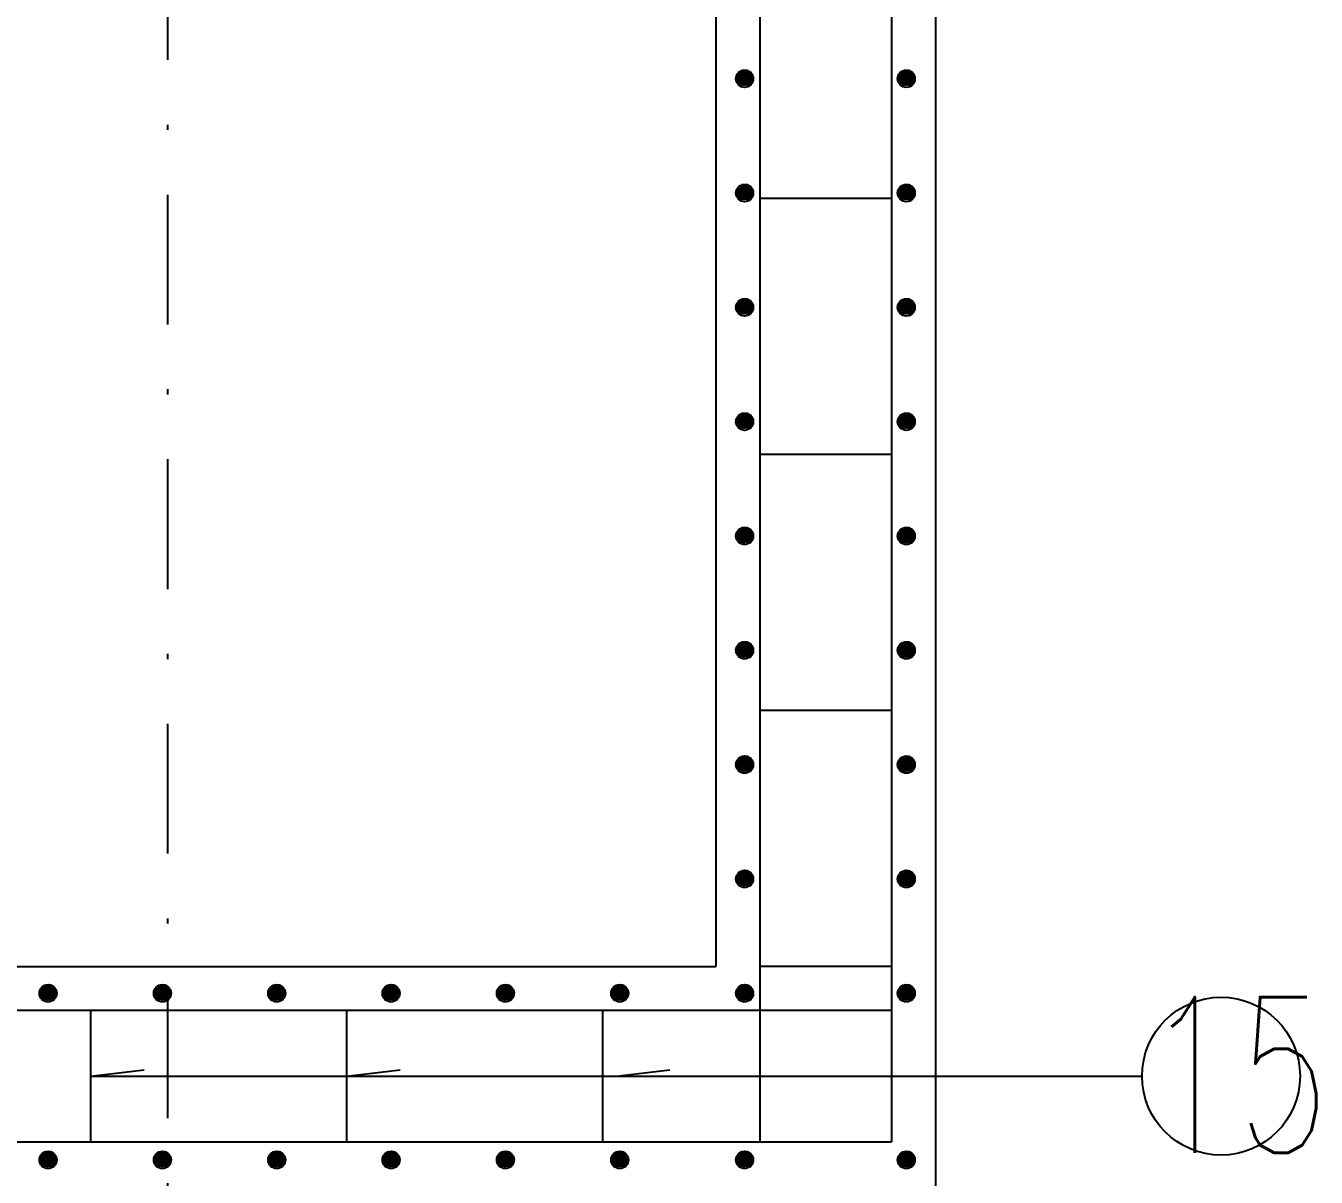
# Model space of a CAD drawing. Extents: x 5781 to 12795, y 1434 to 2653.
# Drawn here: x 8707.39 to 8732.26, y 1995.6 to 2017.79 of the extents above; entities that cross this region are included whole.
import ezdxf

# ---------------------------------------------------------------- set-up
doc = ezdxf.new("R2010")
doc.units = 0
doc.header["$LTSCALE"] = 5
doc.linetypes.add('DASHDOT', pattern=[1, 0.5, -0.25, 0, -0.25])
doc.layers.get('0').update_dxf_attribs({"linetype": 'CONTINUOUS'})
for name, color, linetype in [('中心线', 2, 'DASHDOT'), ('尺寸标注', 4, 'CONTINUOUS'), ('文字字符', 7, 'CONTINUOUS'), ('补充', 1, 'CONTINUOUS')]:
    doc.layers.add(name, color=color, linetype=linetype)
doc.styles.get("Standard").update_dxf_attribs({"font": 'simplex1.shx', "width": 0.7, "bigfont": 'hztxt.shx'})

msp = doc.modelspace()

# ---------------------------------------------------------------- hatches: boundary and pattern name
h = msp.add_hatch()
h.set_pattern_fill('EARTH', color=3, scale=0.112752, style=0)
h.set_pattern_definition([(180, (10228.704908, 2357.2073), (-0.02818791946, -0.02818791946), [0.0281879195, -0.0281879195]), (180, (10228.704908, 2357.19673), (-0.02818791946, -0.02818791946), [0.0281879195, -0.0281879195]), (180, (10228.704908, 2357.18616), (-0.02818791946, -0.02818791946), [0.0281879195, -0.0281879195]), (270, (10228.701384, 2357.182636), (0.02818791946, -0.02818791946), [0.0281879195, -0.0281879195]), (270, (10228.690814, 2357.182636), (0.02818791946, -0.02818791946), [0.0281879195, -0.0281879195]), (270, (10228.680243, 2357.182636), (0.02818791946, -0.02818791946), [0.0281879195, -0.0281879195])])
h.paths.add_polyline_path([(8721.1353, 2016.6431), (8721.2589, 2016.6431), (8721.2589, 2016.9386, 0.4474167), (8721.0734, 2016.7728, 0.2262272)])
h.paths.add_polyline_path([(8721.2589, 2016.6431), (8721.3453, 2016.6431, 0.2262272), (8721.4072, 2016.7728, 0.3817721), (8721.2589, 2016.9386)])
h = msp.add_hatch()
h.set_pattern_fill('BRICK', color=3, scale=0.451007, style=0)
h.set_pattern_definition([(180, (14732.97935, 3378.86266), (0, -0.1127516779), []), (270, (14732.97935, 3378.86266), (0.225503356, -1e-17), [0.112751678, -0.112751678]), (270, (14732.8666, 3378.86266), (0.225503356, -1e-17), [-0.112751678, 0.112751678])])
h.paths.add_polyline_path([(8721.4072, 2016.7728, 1.0000006), (8721.0734, 2016.7728, 1.0000006)])
h = msp.add_hatch()
h.set_pattern_fill('EARTH', color=3, scale=0.112752, style=0)
h.set_pattern_definition([(180, (10231.82168, 2357.2073), (-0.02818791946, -0.02818791946), [0.0281879195, -0.0281879195]), (180, (10231.82168, 2357.19673), (-0.02818791946, -0.02818791946), [0.0281879195, -0.0281879195]), (180, (10231.82168, 2357.18616), (-0.02818791946, -0.02818791946), [0.0281879195, -0.0281879195]), (270, (10231.818157, 2357.182636), (0.02818791946, -0.02818791946), [0.0281879195, -0.0281879195]), (270, (10231.807587, 2357.182636), (0.02818791946, -0.02818791946), [0.0281879195, -0.0281879195]), (270, (10231.797016, 2357.182636), (0.02818791946, -0.02818791946), [0.0281879195, -0.0281879195])])
h.paths.add_polyline_path([(8724.252, 2016.6431), (8724.3757, 2016.6431), (8724.3757, 2016.9386, 0.4474167), (8724.1902, 2016.7728, 0.2262272)])
h.paths.add_polyline_path([(8724.3757, 2016.6431), (8724.4621, 2016.6431, 0.2262272), (8724.5239, 2016.7728, 0.3817721), (8724.3757, 2016.9386)])
h = msp.add_hatch()
h.set_pattern_fill('BRICK', color=3, scale=0.451007, style=0)
h.set_pattern_definition([(180, (14736.09613, 3378.86266), (0, -0.1127516779), []), (270, (14736.09613, 3378.86266), (0.225503356, -1e-17), [0.112751678, -0.112751678]), (270, (14735.98338, 3378.86266), (0.225503356, -1e-17), [-0.112751678, 0.112751678])])
h.paths.add_polyline_path([(8724.5239, 2016.7728, 1.0000006), (8724.1902, 2016.7728, 1.0000006)])
h = msp.add_hatch()
h.set_pattern_fill('EARTH', color=3, scale=0.112752, style=0)
h.set_pattern_definition([(180, (10228.704908, 2355.00371), (-0.02818791946, -0.02818791946), [0.0281879195, -0.0281879195]), (180, (10228.704908, 2354.99314), (-0.02818791946, -0.02818791946), [0.0281879195, -0.0281879195]), (180, (10228.704908, 2354.98257), (-0.02818791946, -0.02818791946), [0.0281879195, -0.0281879195]), (270, (10228.701384, 2354.979045), (0.02818791946, -0.02818791946), [0.0281879195, -0.0281879195]), (270, (10228.690814, 2354.979045), (0.02818791946, -0.02818791946), [0.0281879195, -0.0281879195]), (270, (10228.680243, 2354.979045), (0.02818791946, -0.02818791946), [0.0281879195, -0.0281879195])])
h.paths.add_polyline_path([(8721.1353, 2014.4395), (8721.2589, 2014.4395), (8721.2589, 2014.735, 0.4474167), (8721.0734, 2014.5692, 0.2262272)])
h.paths.add_polyline_path([(8721.2589, 2014.4395), (8721.3453, 2014.4395, 0.2262272), (8721.4072, 2014.5692, 0.3817721), (8721.2589, 2014.735)])
h = msp.add_hatch()
h.set_pattern_fill('BRICK', color=3, scale=0.451007, style=0)
h.set_pattern_definition([(180, (14732.97935, 3376.65907), (0, -0.1127516779), []), (270, (14732.97935, 3376.65907), (0.225503356, -1e-17), [0.112751678, -0.112751678]), (270, (14732.8666, 3376.65907), (0.225503356, -1e-17), [-0.112751678, 0.112751678])])
h.paths.add_polyline_path([(8721.4072, 2014.5692, 1.0000006), (8721.0734, 2014.5692, 1.0000006)])
h = msp.add_hatch()
h.set_pattern_fill('EARTH', color=3, scale=0.112752, style=0)
h.set_pattern_definition([(180, (10231.82168, 2355.00371), (-0.02818791946, -0.02818791946), [0.0281879195, -0.0281879195]), (180, (10231.82168, 2354.99314), (-0.02818791946, -0.02818791946), [0.0281879195, -0.0281879195]), (180, (10231.82168, 2354.98257), (-0.02818791946, -0.02818791946), [0.0281879195, -0.0281879195]), (270, (10231.818157, 2354.979045), (0.02818791946, -0.02818791946), [0.0281879195, -0.0281879195]), (270, (10231.807587, 2354.979045), (0.02818791946, -0.02818791946), [0.0281879195, -0.0281879195]), (270, (10231.797016, 2354.979045), (0.02818791946, -0.02818791946), [0.0281879195, -0.0281879195])])
h.paths.add_polyline_path([(8724.252, 2014.4395), (8724.3757, 2014.4395), (8724.3757, 2014.735, 0.4474167), (8724.1902, 2014.5692, 0.2262272)])
h.paths.add_polyline_path([(8724.3757, 2014.4395), (8724.4621, 2014.4395, 0.2262272), (8724.5239, 2014.5692, 0.3817721), (8724.3757, 2014.735)])
h = msp.add_hatch()
h.set_pattern_fill('BRICK', color=3, scale=0.451007, style=0)
h.set_pattern_definition([(180, (14736.09613, 3376.65907), (0, -0.1127516779), []), (270, (14736.09613, 3376.65907), (0.225503356, -1e-17), [0.112751678, -0.112751678]), (270, (14735.98338, 3376.65907), (0.225503356, -1e-17), [-0.112751678, 0.112751678])])
h.paths.add_polyline_path([(8724.5239, 2014.5692, 1.0000006), (8724.1902, 2014.5692, 1.0000006)])
h = msp.add_hatch()
h.set_pattern_fill('EARTH', color=3, scale=0.112752, style=0)
h.set_pattern_definition([(180, (10228.704908, 2352.80012), (-0.02818791946, -0.02818791946), [0.0281879195, -0.0281879195]), (180, (10228.704908, 2352.789549), (-0.02818791946, -0.02818791946), [0.0281879195, -0.0281879195]), (180, (10228.704908, 2352.778978), (-0.02818791946, -0.02818791946), [0.0281879195, -0.0281879195]), (270, (10228.701384, 2352.775455), (0.02818791946, -0.02818791946), [0.0281879195, -0.0281879195]), (270, (10228.690814, 2352.775455), (0.02818791946, -0.02818791946), [0.0281879195, -0.0281879195]), (270, (10228.680243, 2352.775455), (0.02818791946, -0.02818791946), [0.0281879195, -0.0281879195])])
h.paths.add_polyline_path([(8721.1353, 2012.2359), (8721.2589, 2012.2359), (8721.2589, 2012.5314, 0.4474167), (8721.0734, 2012.3656, 0.2262272)])
h.paths.add_polyline_path([(8721.2589, 2012.2359), (8721.3453, 2012.2359, 0.2262272), (8721.4072, 2012.3656, 0.3817721), (8721.2589, 2012.5314)])
h = msp.add_hatch()
h.set_pattern_fill('BRICK', color=3, scale=0.451007, style=0)
h.set_pattern_definition([(180, (14732.97935, 3374.45547), (0, -0.1127516779), []), (270, (14732.97935, 3374.45547), (0.225503356, -1e-17), [0.112751678, -0.112751678]), (270, (14732.8666, 3374.45547), (0.225503356, -1e-17), [-0.112751678, 0.112751678])])
h.paths.add_polyline_path([(8721.4072, 2012.3656, 1.0000006), (8721.0734, 2012.3656, 1.0000006)])
h = msp.add_hatch()
h.set_pattern_fill('EARTH', color=3, scale=0.112752, style=0)
h.set_pattern_definition([(180, (10231.82168, 2352.80012), (-0.02818791946, -0.02818791946), [0.0281879195, -0.0281879195]), (180, (10231.82168, 2352.789549), (-0.02818791946, -0.02818791946), [0.0281879195, -0.0281879195]), (180, (10231.82168, 2352.778978), (-0.02818791946, -0.02818791946), [0.0281879195, -0.0281879195]), (270, (10231.818157, 2352.775455), (0.02818791946, -0.02818791946), [0.0281879195, -0.0281879195]), (270, (10231.807587, 2352.775455), (0.02818791946, -0.02818791946), [0.0281879195, -0.0281879195]), (270, (10231.797016, 2352.775455), (0.02818791946, -0.02818791946), [0.0281879195, -0.0281879195])])
h.paths.add_polyline_path([(8724.252, 2012.2359), (8724.3757, 2012.2359), (8724.3757, 2012.5314, 0.4474167), (8724.1902, 2012.3656, 0.2262272)])
h.paths.add_polyline_path([(8724.3757, 2012.2359), (8724.4621, 2012.2359, 0.2262272), (8724.5239, 2012.3656, 0.3817721), (8724.3757, 2012.5314)])
h = msp.add_hatch()
h.set_pattern_fill('BRICK', color=3, scale=0.451007, style=0)
h.set_pattern_definition([(180, (14736.09613, 3374.45547), (0, -0.1127516779), []), (270, (14736.09613, 3374.45547), (0.225503356, -1e-17), [0.112751678, -0.112751678]), (270, (14735.98338, 3374.45547), (0.225503356, -1e-17), [-0.112751678, 0.112751678])])
h.paths.add_polyline_path([(8724.5239, 2012.3656, 1.0000006), (8724.1902, 2012.3656, 1.0000006)])
h = msp.add_hatch()
h.set_pattern_fill('EARTH', color=3, scale=0.112752, style=0)
h.set_pattern_definition([(180, (10228.704908, 2350.596528), (-0.02818791946, -0.02818791946), [0.0281879195, -0.0281879195]), (180, (10228.704908, 2350.585958), (-0.02818791946, -0.02818791946), [0.0281879195, -0.0281879195]), (180, (10228.704908, 2350.575387), (-0.02818791946, -0.02818791946), [0.0281879195, -0.0281879195]), (270, (10228.701384, 2350.571864), (0.02818791946, -0.02818791946), [0.0281879195, -0.0281879195]), (270, (10228.690814, 2350.571864), (0.02818791946, -0.02818791946), [0.0281879195, -0.0281879195]), (270, (10228.680243, 2350.571864), (0.02818791946, -0.02818791946), [0.0281879195, -0.0281879195])])
h.paths.add_polyline_path([(8721.1353, 2010.0323), (8721.2589, 2010.0323), (8721.2589, 2010.3278, 0.4474167), (8721.0734, 2010.162, 0.2262272)])
h.paths.add_polyline_path([(8721.2589, 2010.0323), (8721.3453, 2010.0323, 0.2262272), (8721.4072, 2010.162, 0.3817721), (8721.2589, 2010.3278)])
h = msp.add_hatch()
h.set_pattern_fill('BRICK', color=3, scale=0.451007, style=0)
h.set_pattern_definition([(180, (14732.97935, 3372.25188), (0, -0.1127516779), []), (270, (14732.97935, 3372.25188), (0.225503356, -1e-17), [0.112751678, -0.112751678]), (270, (14732.8666, 3372.25188), (0.225503356, -1e-17), [-0.112751678, 0.112751678])])
h.paths.add_polyline_path([(8721.4072, 2010.162, 1.0000006), (8721.0734, 2010.162, 1.0000006)])
h = msp.add_hatch()
h.set_pattern_fill('EARTH', color=3, scale=0.112752, style=0)
h.set_pattern_definition([(180, (10231.82168, 2350.596528), (-0.02818791946, -0.02818791946), [0.0281879195, -0.0281879195]), (180, (10231.82168, 2350.585958), (-0.02818791946, -0.02818791946), [0.0281879195, -0.0281879195]), (180, (10231.82168, 2350.575387), (-0.02818791946, -0.02818791946), [0.0281879195, -0.0281879195]), (270, (10231.818157, 2350.571864), (0.02818791946, -0.02818791946), [0.0281879195, -0.0281879195]), (270, (10231.807587, 2350.571864), (0.02818791946, -0.02818791946), [0.0281879195, -0.0281879195]), (270, (10231.797016, 2350.571864), (0.02818791946, -0.02818791946), [0.0281879195, -0.0281879195])])
h.paths.add_polyline_path([(8724.252, 2010.0323), (8724.3757, 2010.0323), (8724.3757, 2010.3278, 0.4474167), (8724.1902, 2010.162, 0.2262272)])
h.paths.add_polyline_path([(8724.3757, 2010.0323), (8724.4621, 2010.0323, 0.2262272), (8724.5239, 2010.162, 0.3817721), (8724.3757, 2010.3278)])
h = msp.add_hatch()
h.set_pattern_fill('BRICK', color=3, scale=0.451007, style=0)
h.set_pattern_definition([(180, (14736.09613, 3372.25188), (0, -0.1127516779), []), (270, (14736.09613, 3372.25188), (0.225503356, -1e-17), [0.112751678, -0.112751678]), (270, (14735.98338, 3372.25188), (0.225503356, -1e-17), [-0.112751678, 0.112751678])])
h.paths.add_polyline_path([(8724.5239, 2010.162, 1.0000006), (8724.1902, 2010.162, 1.0000006)])
h = msp.add_hatch()
h.set_pattern_fill('EARTH', color=3, scale=0.112752, style=0)
h.set_pattern_definition([(180, (10228.704908, 2348.392938), (-0.02818791946, -0.02818791946), [0.0281879195, -0.0281879195]), (180, (10228.704908, 2348.382367), (-0.02818791946, -0.02818791946), [0.0281879195, -0.0281879195]), (180, (10228.704908, 2348.371797), (-0.02818791946, -0.02818791946), [0.0281879195, -0.0281879195]), (270, (10228.701384, 2348.368273), (0.02818791946, -0.02818791946), [0.0281879195, -0.0281879195]), (270, (10228.690814, 2348.368273), (0.02818791946, -0.02818791946), [0.0281879195, -0.0281879195]), (270, (10228.680243, 2348.368273), (0.02818791946, -0.02818791946), [0.0281879195, -0.0281879195])])
h.paths.add_polyline_path([(8721.1353, 2007.8287), (8721.2589, 2007.8287), (8721.2589, 2008.1242, 0.4474167), (8721.0734, 2007.9584, 0.2262272)])
h.paths.add_polyline_path([(8721.2589, 2007.8287), (8721.3453, 2007.8287, 0.2262272), (8721.4072, 2007.9584, 0.3817721), (8721.2589, 2008.1242)])
h = msp.add_hatch()
h.set_pattern_fill('BRICK', color=3, scale=0.451007, style=0)
h.set_pattern_definition([(180, (14732.97935, 3370.04829), (0, -0.1127516779), []), (270, (14732.97935, 3370.0483), (0.225503356, -1e-17), [0.112751678, -0.112751678]), (270, (14732.8666, 3370.0483), (0.225503356, -1e-17), [-0.112751678, 0.112751678])])
h.paths.add_polyline_path([(8721.4072, 2007.9584, 1.0000006), (8721.0734, 2007.9584, 1.0000006)])
h = msp.add_hatch()
h.set_pattern_fill('EARTH', color=3, scale=0.112752, style=0)
h.set_pattern_definition([(180, (10231.82168, 2348.392938), (-0.02818791946, -0.02818791946), [0.0281879195, -0.0281879195]), (180, (10231.82168, 2348.382367), (-0.02818791946, -0.02818791946), [0.0281879195, -0.0281879195]), (180, (10231.82168, 2348.371797), (-0.02818791946, -0.02818791946), [0.0281879195, -0.0281879195]), (270, (10231.818157, 2348.368273), (0.02818791946, -0.02818791946), [0.0281879195, -0.0281879195]), (270, (10231.807587, 2348.368273), (0.02818791946, -0.02818791946), [0.0281879195, -0.0281879195]), (270, (10231.797016, 2348.368273), (0.02818791946, -0.02818791946), [0.0281879195, -0.0281879195])])
h.paths.add_polyline_path([(8724.252, 2007.8287), (8724.3757, 2007.8287), (8724.3757, 2008.1242, 0.4474167), (8724.1902, 2007.9584, 0.2262272)])
h.paths.add_polyline_path([(8724.3757, 2007.8287), (8724.4621, 2007.8287, 0.2262272), (8724.5239, 2007.9584, 0.3817721), (8724.3757, 2008.1242)])
h = msp.add_hatch()
h.set_pattern_fill('BRICK', color=3, scale=0.451007, style=0)
h.set_pattern_definition([(180, (14736.09613, 3370.04829), (0, -0.1127516779), []), (270, (14736.09613, 3370.0483), (0.225503356, -1e-17), [0.112751678, -0.112751678]), (270, (14735.98338, 3370.0483), (0.225503356, -1e-17), [-0.112751678, 0.112751678])])
h.paths.add_polyline_path([(8724.5239, 2007.9584, 1.0000006), (8724.1902, 2007.9584, 1.0000006)])
h = msp.add_hatch()
h.set_pattern_fill('EARTH', color=3, scale=0.112752, style=0)
h.set_pattern_definition([(180, (10228.704908, 2346.189347), (-0.02818791946, -0.02818791946), [0.0281879195, -0.0281879195]), (180, (10228.704908, 2346.178777), (-0.02818791946, -0.02818791946), [0.0281879195, -0.0281879195]), (180, (10228.704908, 2346.168206), (-0.02818791946, -0.02818791946), [0.0281879195, -0.0281879195]), (270, (10228.701384, 2346.164683), (0.02818791946, -0.02818791946), [0.0281879195, -0.0281879195]), (270, (10228.690814, 2346.164683), (0.02818791946, -0.02818791946), [0.0281879195, -0.0281879195]), (270, (10228.680243, 2346.164683), (0.02818791946, -0.02818791946), [0.0281879195, -0.0281879195])])
h.paths.add_polyline_path([(8721.1353, 2005.6252), (8721.2589, 2005.6252), (8721.2589, 2005.9207, 0.4474167), (8721.0734, 2005.7548, 0.2262272)])
h.paths.add_polyline_path([(8721.2589, 2005.6252), (8721.3453, 2005.6252, 0.2262272), (8721.4072, 2005.7548, 0.3817721), (8721.2589, 2005.9207)])
h = msp.add_hatch()
h.set_pattern_fill('BRICK', color=3, scale=0.451007, style=0)
h.set_pattern_definition([(180, (14732.97935, 3367.8447), (0, -0.1127516779), []), (270, (14732.97935, 3367.8447), (0.225503356, -1e-17), [0.112751678, -0.112751678]), (270, (14732.8666, 3367.8447), (0.225503356, -1e-17), [-0.112751678, 0.112751678])])
h.paths.add_polyline_path([(8721.4072, 2005.7548, 1.0000006), (8721.0734, 2005.7548, 1.0000006)])
h = msp.add_hatch()
h.set_pattern_fill('EARTH', color=3, scale=0.112752, style=0)
h.set_pattern_definition([(180, (10231.82168, 2346.189347), (-0.02818791946, -0.02818791946), [0.0281879195, -0.0281879195]), (180, (10231.82168, 2346.178777), (-0.02818791946, -0.02818791946), [0.0281879195, -0.0281879195]), (180, (10231.82168, 2346.168206), (-0.02818791946, -0.02818791946), [0.0281879195, -0.0281879195]), (270, (10231.818157, 2346.164683), (0.02818791946, -0.02818791946), [0.0281879195, -0.0281879195]), (270, (10231.807587, 2346.164683), (0.02818791946, -0.02818791946), [0.0281879195, -0.0281879195]), (270, (10231.797016, 2346.164683), (0.02818791946, -0.02818791946), [0.0281879195, -0.0281879195])])
h.paths.add_polyline_path([(8724.252, 2005.6252), (8724.3757, 2005.6252), (8724.3757, 2005.9207, 0.4474167), (8724.1902, 2005.7548, 0.2262272)])
h.paths.add_polyline_path([(8724.3757, 2005.6252), (8724.4621, 2005.6252, 0.2262272), (8724.5239, 2005.7548, 0.3817721), (8724.3757, 2005.9207)])
h = msp.add_hatch()
h.set_pattern_fill('BRICK', color=3, scale=0.451007, style=0)
h.set_pattern_definition([(180, (14736.09613, 3367.8447), (0, -0.1127516779), []), (270, (14736.09613, 3367.8447), (0.225503356, -1e-17), [0.112751678, -0.112751678]), (270, (14735.98338, 3367.8447), (0.225503356, -1e-17), [-0.112751678, 0.112751678])])
h.paths.add_polyline_path([(8724.5239, 2005.7548, 1.0000006), (8724.1902, 2005.7548, 1.0000006)])
h = msp.add_hatch()
h.set_pattern_fill('EARTH', color=3, scale=0.112752, style=0)
h.set_pattern_definition([(180, (10228.704908, 2343.985757), (-0.02818791946, -0.02818791946), [0.0281879195, -0.0281879195]), (180, (10228.704908, 2343.975186), (-0.02818791946, -0.02818791946), [0.0281879195, -0.0281879195]), (180, (10228.704908, 2343.964616), (-0.02818791946, -0.02818791946), [0.0281879195, -0.0281879195]), (270, (10228.701384, 2343.961092), (0.02818791946, -0.02818791946), [0.0281879195, -0.0281879195]), (270, (10228.690814, 2343.961092), (0.02818791946, -0.02818791946), [0.0281879195, -0.0281879195]), (270, (10228.680243, 2343.961092), (0.02818791946, -0.02818791946), [0.0281879195, -0.0281879195])])
h.paths.add_polyline_path([(8721.1353, 2003.4216), (8721.2589, 2003.4216), (8721.2589, 2003.7171, 0.4474167), (8721.0734, 2003.5512, 0.2262272)])
h.paths.add_polyline_path([(8721.2589, 2003.4216), (8721.3453, 2003.4216, 0.2262272), (8721.4072, 2003.5512, 0.3817721), (8721.2589, 2003.7171)])
h = msp.add_hatch()
h.set_pattern_fill('BRICK', color=3, scale=0.451007, style=0)
h.set_pattern_definition([(180, (14732.97935, 3365.64111), (0, -0.1127516779), []), (270, (14732.97935, 3365.64111), (0.225503356, -1e-17), [0.112751678, -0.112751678]), (270, (14732.8666, 3365.64111), (0.225503356, -1e-17), [-0.112751678, 0.112751678])])
h.paths.add_polyline_path([(8721.4072, 2003.5512, 1.0000006), (8721.0734, 2003.5512, 1.0000006)])
h = msp.add_hatch()
h.set_pattern_fill('EARTH', color=3, scale=0.112752, style=0)
h.set_pattern_definition([(180, (10231.82168, 2343.985757), (-0.02818791946, -0.02818791946), [0.0281879195, -0.0281879195]), (180, (10231.82168, 2343.975186), (-0.02818791946, -0.02818791946), [0.0281879195, -0.0281879195]), (180, (10231.82168, 2343.964616), (-0.02818791946, -0.02818791946), [0.0281879195, -0.0281879195]), (270, (10231.818157, 2343.961092), (0.02818791946, -0.02818791946), [0.0281879195, -0.0281879195]), (270, (10231.807587, 2343.961092), (0.02818791946, -0.02818791946), [0.0281879195, -0.0281879195]), (270, (10231.797016, 2343.961092), (0.02818791946, -0.02818791946), [0.0281879195, -0.0281879195])])
h.paths.add_polyline_path([(8724.252, 2003.4216), (8724.3757, 2003.4216), (8724.3757, 2003.7171, 0.4474167), (8724.1902, 2003.5512, 0.2262272)])
h.paths.add_polyline_path([(8724.3757, 2003.4216), (8724.4621, 2003.4216, 0.2262272), (8724.5239, 2003.5512, 0.3817721), (8724.3757, 2003.7171)])
h = msp.add_hatch()
h.set_pattern_fill('BRICK', color=3, scale=0.451007, style=0)
h.set_pattern_definition([(180, (14736.09613, 3365.64111), (0, -0.1127516779), []), (270, (14736.09613, 3365.64111), (0.225503356, -1e-17), [0.112751678, -0.112751678]), (270, (14735.98338, 3365.64111), (0.225503356, -1e-17), [-0.112751678, 0.112751678])])
h.paths.add_polyline_path([(8724.5239, 2003.5512, 1.0000006), (8724.1902, 2003.5512, 1.0000006)])
h = msp.add_hatch()
h.set_pattern_fill('EARTH', color=3, scale=0.112752, style=0)
h.set_pattern_definition([(180, (10228.704908, 2341.782166), (-0.02818791946, -0.02818791946), [0.0281879195, -0.0281879195]), (180, (10228.704908, 2341.771595), (-0.02818791946, -0.02818791946), [0.0281879195, -0.0281879195]), (180, (10228.704908, 2341.761025), (-0.02818791946, -0.02818791946), [0.0281879195, -0.0281879195]), (270, (10228.701384, 2341.757502), (0.02818791946, -0.02818791946), [0.0281879195, -0.0281879195]), (270, (10228.690814, 2341.757502), (0.02818791946, -0.02818791946), [0.0281879195, -0.0281879195]), (270, (10228.680243, 2341.757502), (0.02818791946, -0.02818791946), [0.0281879195, -0.0281879195])])
h.paths.add_polyline_path([(8721.1353, 2001.218), (8721.2589, 2001.218), (8721.2589, 2001.5135, 0.4474167), (8721.0734, 2001.3476, 0.2262272)])
h.paths.add_polyline_path([(8721.2589, 2001.218), (8721.3453, 2001.218, 0.2262272), (8721.4072, 2001.3476, 0.3817721), (8721.2589, 2001.5135)])
h = msp.add_hatch()
h.set_pattern_fill('BRICK', color=3, scale=0.451007, style=0)
h.set_pattern_definition([(180, (14732.97935, 3363.43752), (0, -0.1127516779), []), (270, (14732.97935, 3363.43752), (0.225503356, -1e-17), [0.112751678, -0.112751678]), (270, (14732.8666, 3363.43752), (0.225503356, -1e-17), [-0.112751678, 0.112751678])])
h.paths.add_polyline_path([(8721.4072, 2001.3476, 1.0000006), (8721.0734, 2001.3476, 1.0000006)])
h = msp.add_hatch()
h.set_pattern_fill('EARTH', color=3, scale=0.112752, style=0)
h.set_pattern_definition([(180, (10231.82168, 2341.782166), (-0.02818791946, -0.02818791946), [0.0281879195, -0.0281879195]), (180, (10231.82168, 2341.771595), (-0.02818791946, -0.02818791946), [0.0281879195, -0.0281879195]), (180, (10231.82168, 2341.761025), (-0.02818791946, -0.02818791946), [0.0281879195, -0.0281879195]), (270, (10231.818157, 2341.757502), (0.02818791946, -0.02818791946), [0.0281879195, -0.0281879195]), (270, (10231.807587, 2341.757502), (0.02818791946, -0.02818791946), [0.0281879195, -0.0281879195]), (270, (10231.797016, 2341.757502), (0.02818791946, -0.02818791946), [0.0281879195, -0.0281879195])])
h.paths.add_polyline_path([(8724.252, 2001.218), (8724.3757, 2001.218), (8724.3757, 2001.5135, 0.4474167), (8724.1902, 2001.3476, 0.2262272)])
h.paths.add_polyline_path([(8724.3757, 2001.218), (8724.4621, 2001.218, 0.2262272), (8724.5239, 2001.3476, 0.3817721), (8724.3757, 2001.5135)])
h = msp.add_hatch()
h.set_pattern_fill('BRICK', color=3, scale=0.451007, style=0)
h.set_pattern_definition([(180, (14736.09613, 3363.43752), (0, -0.1127516779), []), (270, (14736.09613, 3363.43752), (0.225503356, -1e-17), [0.112751678, -0.112751678]), (270, (14735.98338, 3363.43752), (0.225503356, -1e-17), [-0.112751678, 0.112751678])])
h.paths.add_polyline_path([(8724.5239, 2001.3476, 1.0000006), (8724.1902, 2001.3476, 1.0000006)])
h = msp.add_hatch()
h.set_pattern_fill('EARTH', color=3, scale=0.112752, style=0)
h.set_pattern_definition([(180, (10215.28089, 2339.578575), (-0.02818791946, -0.02818791946), [0.0281879195, -0.0281879195]), (180, (10215.28089, 2339.568005), (-0.02818791946, -0.02818791946), [0.0281879195, -0.0281879195]), (180, (10215.28089, 2339.557434), (-0.02818791946, -0.02818791946), [0.0281879195, -0.0281879195]), (270, (10215.277367, 2339.55391), (0.02818791946, -0.02818791946), [0.0281879195, -0.0281879195]), (270, (10215.266796, 2339.55391), (0.02818791946, -0.02818791946), [0.0281879195, -0.0281879195]), (270, (10215.256226, 2339.55391), (0.02818791946, -0.02818791946), [0.0281879195, -0.0281879195])])
h.paths.add_polyline_path([(8707.7112, 1999.0144), (8707.8349, 1999.0144), (8707.8349, 1999.3099, 0.4474167), (8707.6494, 1999.1441, 0.2262272)])
h.paths.add_polyline_path([(8707.8349, 1999.0144), (8707.9213, 1999.0144, 0.2262272), (8707.9831, 1999.1441, 0.3817721), (8707.8349, 1999.3099)])
h = msp.add_hatch()
h.set_pattern_fill('BRICK', color=3, scale=0.451007, style=0)
h.set_pattern_definition([(180, (14719.55534, 3361.23393), (0, -0.1127516779), []), (270, (14719.55534, 3361.23393), (0.225503356, -1e-17), [0.112751678, -0.112751678]), (270, (14719.44259, 3361.23393), (0.225503356, -1e-17), [-0.112751678, 0.112751678])])
h.paths.add_polyline_path([(8707.9831, 1999.1441, 1.0000006), (8707.6494, 1999.1441, 1.0000006)])
h = msp.add_hatch()
h.set_pattern_fill('EARTH', color=3, scale=0.112752, style=0)
h.set_pattern_definition([(180, (10217.48448, 2339.578575), (-0.02818791946, -0.02818791946), [0.0281879195, -0.0281879195]), (180, (10217.48448, 2339.568005), (-0.02818791946, -0.02818791946), [0.0281879195, -0.0281879195]), (180, (10217.48448, 2339.557434), (-0.02818791946, -0.02818791946), [0.0281879195, -0.0281879195]), (270, (10217.480957, 2339.55391), (0.02818791946, -0.02818791946), [0.0281879195, -0.0281879195]), (270, (10217.470387, 2339.55391), (0.02818791946, -0.02818791946), [0.0281879195, -0.0281879195]), (270, (10217.459816, 2339.55391), (0.02818791946, -0.02818791946), [0.0281879195, -0.0281879195])])
h.paths.add_polyline_path([(8709.9148, 1999.0144), (8710.0385, 1999.0144), (8710.0385, 1999.3099, 0.4474167), (8709.853, 1999.1441, 0.2262272)])
h.paths.add_polyline_path([(8710.0385, 1999.0144), (8710.1249, 1999.0144, 0.2262272), (8710.1867, 1999.1441, 0.3817721), (8710.0385, 1999.3099)])
h = msp.add_hatch()
h.set_pattern_fill('BRICK', color=3, scale=0.451007, style=0)
h.set_pattern_definition([(180, (14721.75893, 3361.23393), (0, -0.1127516779), []), (270, (14721.75893, 3361.23393), (0.225503356, -1e-17), [0.112751678, -0.112751678]), (270, (14721.64618, 3361.23393), (0.225503356, -1e-17), [-0.112751678, 0.112751678])])
h.paths.add_polyline_path([(8710.1867, 1999.1441, 1.0000006), (8709.853, 1999.1441, 1.0000006)])
h = msp.add_hatch()
h.set_pattern_fill('EARTH', color=3, scale=0.112752, style=0)
h.set_pattern_definition([(180, (10219.68807, 2339.578575), (-0.02818791946, -0.02818791946), [0.0281879195, -0.0281879195]), (180, (10219.68807, 2339.568005), (-0.02818791946, -0.02818791946), [0.0281879195, -0.0281879195]), (180, (10219.68807, 2339.557434), (-0.02818791946, -0.02818791946), [0.0281879195, -0.0281879195]), (270, (10219.684548, 2339.55391), (0.02818791946, -0.02818791946), [0.0281879195, -0.0281879195]), (270, (10219.673977, 2339.55391), (0.02818791946, -0.02818791946), [0.0281879195, -0.0281879195]), (270, (10219.663407, 2339.55391), (0.02818791946, -0.02818791946), [0.0281879195, -0.0281879195])])
h.paths.add_polyline_path([(8712.1184, 1999.0144), (8712.2421, 1999.0144), (8712.2421, 1999.3099, 0.4474167), (8712.0566, 1999.1441, 0.2262272)])
h.paths.add_polyline_path([(8712.2421, 1999.0144), (8712.3285, 1999.0144, 0.2262272), (8712.3903, 1999.1441, 0.3817721), (8712.2421, 1999.3099)])
h = msp.add_hatch()
h.set_pattern_fill('BRICK', color=3, scale=0.451007, style=0)
h.set_pattern_definition([(180, (14723.96252, 3361.23393), (0, -0.1127516779), []), (270, (14723.96252, 3361.23393), (0.225503356, -1e-17), [0.112751678, -0.112751678]), (270, (14723.84977, 3361.23393), (0.225503356, -1e-17), [-0.112751678, 0.112751678])])
h.paths.add_polyline_path([(8712.3903, 1999.1441, 1.0000006), (8712.0566, 1999.1441, 1.0000006)])
h = msp.add_hatch()
h.set_pattern_fill('EARTH', color=3, scale=0.112752, style=0)
h.set_pattern_definition([(180, (10221.891662, 2339.578575), (-0.02818791946, -0.02818791946), [0.0281879195, -0.0281879195]), (180, (10221.891662, 2339.568005), (-0.02818791946, -0.02818791946), [0.0281879195, -0.0281879195]), (180, (10221.891662, 2339.557434), (-0.02818791946, -0.02818791946), [0.0281879195, -0.0281879195]), (270, (10221.888138, 2339.55391), (0.02818791946, -0.02818791946), [0.0281879195, -0.0281879195]), (270, (10221.877568, 2339.55391), (0.02818791946, -0.02818791946), [0.0281879195, -0.0281879195]), (270, (10221.866997, 2339.55391), (0.02818791946, -0.02818791946), [0.0281879195, -0.0281879195])])
h.paths.add_polyline_path([(8714.322, 1999.0144), (8714.4457, 1999.0144), (8714.4457, 1999.3099, 0.4474167), (8714.2602, 1999.1441, 0.2262272)])
h.paths.add_polyline_path([(8714.4457, 1999.0144), (8714.5321, 1999.0144, 0.2262272), (8714.5939, 1999.1441, 0.3817721), (8714.4457, 1999.3099)])
h = msp.add_hatch()
h.set_pattern_fill('BRICK', color=3, scale=0.451007, style=0)
h.set_pattern_definition([(180, (14726.16611, 3361.23393), (0, -0.1127516779), []), (270, (14726.1661, 3361.23393), (0.225503356, -1e-17), [0.112751678, -0.112751678]), (270, (14726.05336, 3361.23393), (0.225503356, -1e-17), [-0.112751678, 0.112751678])])
h.paths.add_polyline_path([(8714.5939, 1999.1441, 1.0000006), (8714.2602, 1999.1441, 1.0000006)])
h = msp.add_hatch()
h.set_pattern_fill('EARTH', color=3, scale=0.112752, style=0)
h.set_pattern_definition([(180, (10224.095253, 2339.578575), (-0.02818791946, -0.02818791946), [0.0281879195, -0.0281879195]), (180, (10224.095253, 2339.568005), (-0.02818791946, -0.02818791946), [0.0281879195, -0.0281879195]), (180, (10224.095253, 2339.557434), (-0.02818791946, -0.02818791946), [0.0281879195, -0.0281879195]), (270, (10224.09173, 2339.55391), (0.02818791946, -0.02818791946), [0.0281879195, -0.0281879195]), (270, (10224.081159, 2339.55391), (0.02818791946, -0.02818791946), [0.0281879195, -0.0281879195]), (270, (10224.070588, 2339.55391), (0.02818791946, -0.02818791946), [0.0281879195, -0.0281879195])])
h.paths.add_polyline_path([(8716.5256, 1999.0144), (8716.6493, 1999.0144), (8716.6493, 1999.3099, 0.4474167), (8716.4638, 1999.1441, 0.2262272)])
h.paths.add_polyline_path([(8716.6493, 1999.0144), (8716.7357, 1999.0144, 0.2262272), (8716.7975, 1999.1441, 0.3817721), (8716.6493, 1999.3099)])
h = msp.add_hatch()
h.set_pattern_fill('BRICK', color=3, scale=0.451007, style=0)
h.set_pattern_definition([(180, (14728.3697, 3361.23393), (0, -0.1127516779), []), (270, (14728.3697, 3361.23393), (0.225503356, -1e-17), [0.112751678, -0.112751678]), (270, (14728.25695, 3361.23393), (0.225503356, -1e-17), [-0.112751678, 0.112751678])])
h.paths.add_polyline_path([(8716.7975, 1999.1441, 1.0000006), (8716.4638, 1999.1441, 1.0000006)])
h = msp.add_hatch()
h.set_pattern_fill('EARTH', color=3, scale=0.112752, style=0)
h.set_pattern_definition([(180, (10226.298843, 2339.578575), (-0.02818791946, -0.02818791946), [0.0281879195, -0.0281879195]), (180, (10226.298843, 2339.568005), (-0.02818791946, -0.02818791946), [0.0281879195, -0.0281879195]), (180, (10226.298843, 2339.557434), (-0.02818791946, -0.02818791946), [0.0281879195, -0.0281879195]), (270, (10226.29532, 2339.55391), (0.02818791946, -0.02818791946), [0.0281879195, -0.0281879195]), (270, (10226.28475, 2339.55391), (0.02818791946, -0.02818791946), [0.0281879195, -0.0281879195]), (270, (10226.27418, 2339.55391), (0.02818791946, -0.02818791946), [0.0281879195, -0.0281879195])])
h.paths.add_polyline_path([(8718.7292, 1999.0144), (8718.8529, 1999.0144), (8718.8529, 1999.3099, 0.4474167), (8718.6674, 1999.1441, 0.2262272)])
h.paths.add_polyline_path([(8718.8529, 1999.0144), (8718.9393, 1999.0144, 0.2262272), (8719.0011, 1999.1441, 0.3817721), (8718.8529, 1999.3099)])
h = msp.add_hatch()
h.set_pattern_fill('BRICK', color=3, scale=0.451007, style=0)
h.set_pattern_definition([(180, (14730.57329, 3361.23393), (0, -0.1127516779), []), (270, (14730.5733, 3361.23393), (0.225503356, -1e-17), [0.112751678, -0.112751678]), (270, (14730.46054, 3361.23393), (0.225503356, -1e-17), [-0.112751678, 0.112751678])])
h.paths.add_polyline_path([(8719.0011, 1999.1441, 1.0000006), (8718.6674, 1999.1441, 1.0000006)])
h = msp.add_hatch()
h.set_pattern_fill('EARTH', color=3, scale=0.112752, style=0)
h.set_pattern_definition([(180, (10228.704908, 2339.578575), (-0.02818791946, -0.02818791946), [0.0281879195, -0.0281879195]), (180, (10228.704908, 2339.568005), (-0.02818791946, -0.02818791946), [0.0281879195, -0.0281879195]), (180, (10228.704908, 2339.557434), (-0.02818791946, -0.02818791946), [0.0281879195, -0.0281879195]), (270, (10228.701384, 2339.55391), (0.02818791946, -0.02818791946), [0.0281879195, -0.0281879195]), (270, (10228.690814, 2339.55391), (0.02818791946, -0.02818791946), [0.0281879195, -0.0281879195]), (270, (10228.680243, 2339.55391), (0.02818791946, -0.02818791946), [0.0281879195, -0.0281879195])])
h.paths.add_polyline_path([(8721.1353, 1999.0144), (8721.2589, 1999.0144), (8721.2589, 1999.3099, 0.4474167), (8721.0734, 1999.1441, 0.2262272)])
h.paths.add_polyline_path([(8721.2589, 1999.0144), (8721.3453, 1999.0144, 0.2262272), (8721.4072, 1999.1441, 0.3817721), (8721.2589, 1999.3099)])
h = msp.add_hatch()
h.set_pattern_fill('BRICK', color=3, scale=0.451007, style=0)
h.set_pattern_definition([(180, (14732.97935, 3361.23393), (0, -0.1127516779), []), (270, (14732.97935, 3361.23393), (0.225503356, -1e-17), [0.112751678, -0.112751678]), (270, (14732.8666, 3361.23393), (0.225503356, -1e-17), [-0.112751678, 0.112751678])])
h.paths.add_polyline_path([(8721.4072, 1999.1441, 1.0000006), (8721.0734, 1999.1441, 1.0000006)])
h = msp.add_hatch()
h.set_pattern_fill('EARTH', color=3, scale=0.112752, style=0)
h.set_pattern_definition([(180, (10231.82168, 2339.578575), (-0.02818791946, -0.02818791946), [0.0281879195, -0.0281879195]), (180, (10231.82168, 2339.568005), (-0.02818791946, -0.02818791946), [0.0281879195, -0.0281879195]), (180, (10231.82168, 2339.557434), (-0.02818791946, -0.02818791946), [0.0281879195, -0.0281879195]), (270, (10231.818157, 2339.55391), (0.02818791946, -0.02818791946), [0.0281879195, -0.0281879195]), (270, (10231.807587, 2339.55391), (0.02818791946, -0.02818791946), [0.0281879195, -0.0281879195]), (270, (10231.797016, 2339.55391), (0.02818791946, -0.02818791946), [0.0281879195, -0.0281879195])])
h.paths.add_polyline_path([(8724.252, 1999.0144), (8724.3757, 1999.0144), (8724.3757, 1999.3099, 0.4474167), (8724.1902, 1999.1441, 0.2262272)])
h.paths.add_polyline_path([(8724.3757, 1999.0144), (8724.4621, 1999.0144, 0.2262272), (8724.5239, 1999.1441, 0.3817721), (8724.3757, 1999.3099)])
h = msp.add_hatch()
h.set_pattern_fill('BRICK', color=3, scale=0.451007, style=0)
h.set_pattern_definition([(180, (14736.09613, 3361.23393), (0, -0.1127516779), []), (270, (14736.09613, 3361.23393), (0.225503356, -1e-17), [0.112751678, -0.112751678]), (270, (14735.98338, 3361.23393), (0.225503356, -1e-17), [-0.112751678, 0.112751678])])
h.paths.add_polyline_path([(8724.5239, 1999.1441, 1.0000006), (8724.1902, 1999.1441, 1.0000006)])
h = msp.add_hatch()
h.set_pattern_fill('EARTH', color=3, scale=0.112752, style=0)
h.set_pattern_definition([(180, (10215.28089, 2336.366622), (-0.02818791946, -0.02818791946), [0.0281879195, -0.0281879195]), (180, (10215.28089, 2336.356052), (-0.02818791946, -0.02818791946), [0.0281879195, -0.0281879195]), (180, (10215.28089, 2336.34548), (-0.02818791946, -0.02818791946), [0.0281879195, -0.0281879195]), (270, (10215.277367, 2336.341958), (0.02818791946, -0.02818791946), [0.0281879195, -0.0281879195]), (270, (10215.266796, 2336.341958), (0.02818791946, -0.02818791946), [0.0281879195, -0.0281879195]), (270, (10215.256226, 2336.341958), (0.02818791946, -0.02818791946), [0.0281879195, -0.0281879195])])
h.paths.add_polyline_path([(8707.7112, 1995.8024), (8707.8349, 1995.8024), (8707.8349, 1996.0979, 0.4474167), (8707.6494, 1995.9321, 0.2262272)])
h.paths.add_polyline_path([(8707.8349, 1995.8024), (8707.9213, 1995.8024, 0.2262272), (8707.9831, 1995.9321, 0.3817721), (8707.8349, 1996.0979)])
h = msp.add_hatch()
h.set_pattern_fill('BRICK', color=3, scale=0.451007, style=0)
h.set_pattern_definition([(180, (14719.55534, 3358.02198), (0, -0.1127516779), []), (270, (14719.55534, 3358.02198), (0.225503356, -1e-17), [0.112751678, -0.112751678]), (270, (14719.44259, 3358.02198), (0.225503356, -1e-17), [-0.112751678, 0.112751678])])
h.paths.add_polyline_path([(8707.9831, 1995.9321, 1.0000006), (8707.6494, 1995.9321, 1.0000006)])
h = msp.add_hatch()
h.set_pattern_fill('EARTH', color=3, scale=0.112752, style=0)
h.set_pattern_definition([(180, (10217.48448, 2336.366622), (-0.02818791946, -0.02818791946), [0.0281879195, -0.0281879195]), (180, (10217.48448, 2336.356052), (-0.02818791946, -0.02818791946), [0.0281879195, -0.0281879195]), (180, (10217.48448, 2336.34548), (-0.02818791946, -0.02818791946), [0.0281879195, -0.0281879195]), (270, (10217.480957, 2336.341958), (0.02818791946, -0.02818791946), [0.0281879195, -0.0281879195]), (270, (10217.470387, 2336.341958), (0.02818791946, -0.02818791946), [0.0281879195, -0.0281879195]), (270, (10217.459816, 2336.341958), (0.02818791946, -0.02818791946), [0.0281879195, -0.0281879195])])
h.paths.add_polyline_path([(8709.9148, 1995.8024), (8710.0385, 1995.8024), (8710.0385, 1996.0979, 0.4474167), (8709.853, 1995.9321, 0.2262272)])
h.paths.add_polyline_path([(8710.0385, 1995.8024), (8710.1249, 1995.8024, 0.2262272), (8710.1867, 1995.9321, 0.3817721), (8710.0385, 1996.0979)])
h = msp.add_hatch()
h.set_pattern_fill('BRICK', color=3, scale=0.451007, style=0)
h.set_pattern_definition([(180, (14721.75893, 3358.02198), (0, -0.1127516779), []), (270, (14721.75893, 3358.02198), (0.225503356, -1e-17), [0.112751678, -0.112751678]), (270, (14721.64618, 3358.02198), (0.225503356, -1e-17), [-0.112751678, 0.112751678])])
h.paths.add_polyline_path([(8710.1867, 1995.9321, 1.0000006), (8709.853, 1995.9321, 1.0000006)])
h = msp.add_hatch()
h.set_pattern_fill('EARTH', color=3, scale=0.112752, style=0)
h.set_pattern_definition([(180, (10219.68807, 2336.366622), (-0.02818791946, -0.02818791946), [0.0281879195, -0.0281879195]), (180, (10219.68807, 2336.356052), (-0.02818791946, -0.02818791946), [0.0281879195, -0.0281879195]), (180, (10219.68807, 2336.34548), (-0.02818791946, -0.02818791946), [0.0281879195, -0.0281879195]), (270, (10219.684548, 2336.341958), (0.02818791946, -0.02818791946), [0.0281879195, -0.0281879195]), (270, (10219.673977, 2336.341958), (0.02818791946, -0.02818791946), [0.0281879195, -0.0281879195]), (270, (10219.663407, 2336.341958), (0.02818791946, -0.02818791946), [0.0281879195, -0.0281879195])])
h.paths.add_polyline_path([(8712.1184, 1995.8024), (8712.2421, 1995.8024), (8712.2421, 1996.0979, 0.4474167), (8712.0566, 1995.9321, 0.2262272)])
h.paths.add_polyline_path([(8712.2421, 1995.8024), (8712.3285, 1995.8024, 0.2262272), (8712.3903, 1995.9321, 0.3817721), (8712.2421, 1996.0979)])
h = msp.add_hatch()
h.set_pattern_fill('BRICK', color=3, scale=0.451007, style=0)
h.set_pattern_definition([(180, (14723.96252, 3358.02198), (0, -0.1127516779), []), (270, (14723.96252, 3358.02198), (0.225503356, -1e-17), [0.112751678, -0.112751678]), (270, (14723.84977, 3358.02198), (0.225503356, -1e-17), [-0.112751678, 0.112751678])])
h.paths.add_polyline_path([(8712.3903, 1995.9321, 1.0000006), (8712.0566, 1995.9321, 1.0000006)])
h = msp.add_hatch()
h.set_pattern_fill('EARTH', color=3, scale=0.112752, style=0)
h.set_pattern_definition([(180, (10221.891662, 2336.366622), (-0.02818791946, -0.02818791946), [0.0281879195, -0.0281879195]), (180, (10221.891662, 2336.356052), (-0.02818791946, -0.02818791946), [0.0281879195, -0.0281879195]), (180, (10221.891662, 2336.34548), (-0.02818791946, -0.02818791946), [0.0281879195, -0.0281879195]), (270, (10221.888138, 2336.341958), (0.02818791946, -0.02818791946), [0.0281879195, -0.0281879195]), (270, (10221.877568, 2336.341958), (0.02818791946, -0.02818791946), [0.0281879195, -0.0281879195]), (270, (10221.866997, 2336.341958), (0.02818791946, -0.02818791946), [0.0281879195, -0.0281879195])])
h.paths.add_polyline_path([(8714.322, 1995.8024), (8714.4457, 1995.8024), (8714.4457, 1996.0979, 0.4474167), (8714.2602, 1995.9321, 0.2262272)])
h.paths.add_polyline_path([(8714.4457, 1995.8024), (8714.5321, 1995.8024, 0.2262272), (8714.5939, 1995.9321, 0.3817721), (8714.4457, 1996.0979)])
h = msp.add_hatch()
h.set_pattern_fill('BRICK', color=3, scale=0.451007, style=0)
h.set_pattern_definition([(180, (14726.16611, 3358.02198), (0, -0.1127516779), []), (270, (14726.1661, 3358.02198), (0.225503356, -1e-17), [0.112751678, -0.112751678]), (270, (14726.05336, 3358.02198), (0.225503356, -1e-17), [-0.112751678, 0.112751678])])
h.paths.add_polyline_path([(8714.5939, 1995.9321, 1.0000006), (8714.2602, 1995.9321, 1.0000006)])
h = msp.add_hatch()
h.set_pattern_fill('EARTH', color=3, scale=0.112752, style=0)
h.set_pattern_definition([(180, (10224.095253, 2336.366622), (-0.02818791946, -0.02818791946), [0.0281879195, -0.0281879195]), (180, (10224.095253, 2336.356052), (-0.02818791946, -0.02818791946), [0.0281879195, -0.0281879195]), (180, (10224.095253, 2336.34548), (-0.02818791946, -0.02818791946), [0.0281879195, -0.0281879195]), (270, (10224.09173, 2336.341958), (0.02818791946, -0.02818791946), [0.0281879195, -0.0281879195]), (270, (10224.081159, 2336.341958), (0.02818791946, -0.02818791946), [0.0281879195, -0.0281879195]), (270, (10224.070588, 2336.341958), (0.02818791946, -0.02818791946), [0.0281879195, -0.0281879195])])
h.paths.add_polyline_path([(8716.5256, 1995.8024), (8716.6493, 1995.8024), (8716.6493, 1996.0979, 0.4474167), (8716.4638, 1995.9321, 0.2262272)])
h.paths.add_polyline_path([(8716.6493, 1995.8024), (8716.7357, 1995.8024, 0.2262272), (8716.7975, 1995.9321, 0.3817721), (8716.6493, 1996.0979)])
h = msp.add_hatch()
h.set_pattern_fill('BRICK', color=3, scale=0.451007, style=0)
h.set_pattern_definition([(180, (14728.3697, 3358.02198), (0, -0.1127516779), []), (270, (14728.3697, 3358.02198), (0.225503356, -1e-17), [0.112751678, -0.112751678]), (270, (14728.25695, 3358.02198), (0.225503356, -1e-17), [-0.112751678, 0.112751678])])
h.paths.add_polyline_path([(8716.7975, 1995.9321, 1.0000006), (8716.4638, 1995.9321, 1.0000006)])
h = msp.add_hatch()
h.set_pattern_fill('EARTH', color=3, scale=0.112752, style=0)
h.set_pattern_definition([(180, (10226.298843, 2336.366622), (-0.02818791946, -0.02818791946), [0.0281879195, -0.0281879195]), (180, (10226.298843, 2336.356052), (-0.02818791946, -0.02818791946), [0.0281879195, -0.0281879195]), (180, (10226.298843, 2336.34548), (-0.02818791946, -0.02818791946), [0.0281879195, -0.0281879195]), (270, (10226.29532, 2336.341958), (0.02818791946, -0.02818791946), [0.0281879195, -0.0281879195]), (270, (10226.28475, 2336.341958), (0.02818791946, -0.02818791946), [0.0281879195, -0.0281879195]), (270, (10226.27418, 2336.341958), (0.02818791946, -0.02818791946), [0.0281879195, -0.0281879195])])
h.paths.add_polyline_path([(8718.7292, 1995.8024), (8718.8529, 1995.8024), (8718.8529, 1996.0979, 0.4474167), (8718.6674, 1995.9321, 0.2262272)])
h.paths.add_polyline_path([(8718.8529, 1995.8024), (8718.9393, 1995.8024, 0.2262272), (8719.0011, 1995.9321, 0.3817721), (8718.8529, 1996.0979)])
h = msp.add_hatch()
h.set_pattern_fill('BRICK', color=3, scale=0.451007, style=0)
h.set_pattern_definition([(180, (14730.57329, 3358.02198), (0, -0.1127516779), []), (270, (14730.5733, 3358.02198), (0.225503356, -1e-17), [0.112751678, -0.112751678]), (270, (14730.46054, 3358.02198), (0.225503356, -1e-17), [-0.112751678, 0.112751678])])
h.paths.add_polyline_path([(8719.0011, 1995.9321, 1.0000006), (8718.6674, 1995.9321, 1.0000006)])
h = msp.add_hatch()
h.set_pattern_fill('EARTH', color=3, scale=0.112752, style=0)
h.set_pattern_definition([(180, (10228.704908, 2336.366622), (-0.02818791946, -0.02818791946), [0.0281879195, -0.0281879195]), (180, (10228.704908, 2336.356052), (-0.02818791946, -0.02818791946), [0.0281879195, -0.0281879195]), (180, (10228.704908, 2336.34548), (-0.02818791946, -0.02818791946), [0.0281879195, -0.0281879195]), (270, (10228.701384, 2336.341958), (0.02818791946, -0.02818791946), [0.0281879195, -0.0281879195]), (270, (10228.690814, 2336.341958), (0.02818791946, -0.02818791946), [0.0281879195, -0.0281879195]), (270, (10228.680243, 2336.341958), (0.02818791946, -0.02818791946), [0.0281879195, -0.0281879195])])
h.paths.add_polyline_path([(8721.1353, 1995.8024), (8721.2589, 1995.8024), (8721.2589, 1996.0979, 0.4474167), (8721.0734, 1995.9321, 0.2262272)])
h.paths.add_polyline_path([(8721.2589, 1995.8024), (8721.3453, 1995.8024, 0.2262272), (8721.4072, 1995.9321, 0.3817721), (8721.2589, 1996.0979)])
h = msp.add_hatch()
h.set_pattern_fill('BRICK', color=3, scale=0.451007, style=0)
h.set_pattern_definition([(180, (14732.97935, 3358.02198), (0, -0.1127516779), []), (270, (14732.97935, 3358.02198), (0.225503356, -1e-17), [0.112751678, -0.112751678]), (270, (14732.8666, 3358.02198), (0.225503356, -1e-17), [-0.112751678, 0.112751678])])
h.paths.add_polyline_path([(8721.4072, 1995.9321, 1.0000006), (8721.0734, 1995.9321, 1.0000006)])
h = msp.add_hatch()
h.set_pattern_fill('EARTH', color=3, scale=0.112752, style=0)
h.set_pattern_definition([(180, (10231.82168, 2336.366622), (-0.02818791946, -0.02818791946), [0.0281879195, -0.0281879195]), (180, (10231.82168, 2336.356052), (-0.02818791946, -0.02818791946), [0.0281879195, -0.0281879195]), (180, (10231.82168, 2336.34548), (-0.02818791946, -0.02818791946), [0.0281879195, -0.0281879195]), (270, (10231.818157, 2336.341958), (0.02818791946, -0.02818791946), [0.0281879195, -0.0281879195]), (270, (10231.807587, 2336.341958), (0.02818791946, -0.02818791946), [0.0281879195, -0.0281879195]), (270, (10231.797016, 2336.341958), (0.02818791946, -0.02818791946), [0.0281879195, -0.0281879195])])
h.paths.add_polyline_path([(8724.252, 1995.8024), (8724.3757, 1995.8024), (8724.3757, 1996.0979, 0.4474167), (8724.1902, 1995.9321, 0.2262272)])
h.paths.add_polyline_path([(8724.3757, 1995.8024), (8724.4621, 1995.8024, 0.2262272), (8724.5239, 1995.9321, 0.3817721), (8724.3757, 1996.0979)])
h = msp.add_hatch()
h.set_pattern_fill('BRICK', color=3, scale=0.451007, style=0)
h.set_pattern_definition([(180, (14736.09613, 3358.02198), (0, -0.1127516779), []), (270, (14736.09613, 3358.02198), (0.225503356, -1e-17), [0.112751678, -0.112751678]), (270, (14735.98338, 3358.02198), (0.225503356, -1e-17), [-0.112751678, 0.112751678])])
h.paths.add_polyline_path([(8724.5239, 1995.9321, 1.0000006), (8724.1902, 1995.9321, 1.0000006)])

# ---------------------------------------------------------------- linework, layer by layer
at = {"color": 3}
for p, q in [((8708.64, 1997.548), (8709.6711, 1997.6717)), ((8713.5729, 1997.548), (8714.6039, 1997.6717)), ((8718.7707, 1997.548), (8719.8017, 1997.6717)), ((8708.64, 1997.548), (8728.9013, 1997.548))]:
    msp.add_line(p, q, dxfattribs=at)
for centre, radius in [((8721.2403, 2016.7728), 0.1669), ((8724.3571, 2016.7728), 0.1669), ((8721.2403, 2014.5692), 0.1669), ((8724.3571, 2014.5692), 0.1669), ((8721.2403, 2012.3656), 0.1669), ((8724.3571, 2012.3656), 0.1669), ((8721.2403, 2010.162), 0.1669), ((8724.3571, 2010.162), 0.1669), ((8721.2403, 2007.9584), 0.1669), ((8724.3571, 2007.9584), 0.1669), ((8721.2403, 2005.7548), 0.1669), ((8724.3571, 2005.7548), 0.1669), ((8721.2403, 2003.5512), 0.1669), ((8724.3571, 2003.5512), 0.1669), ((8721.2403, 2001.3476), 0.1669), ((8724.3571, 2001.3476), 0.1669), ((8707.8163, 1999.1441), 0.1669), ((8710.0199, 1999.1441), 0.1669), ((8712.2235, 1999.1441), 0.1669), ((8714.427, 1999.1441), 0.1669), ((8716.6306, 1999.1441), 0.1669), ((8718.8342, 1999.1441), 0.1669), ((8721.2403, 1999.1441), 0.1669), ((8724.3571, 1999.1441), 0.1669), ((8730.4235, 1997.548), 1.5221), ((8707.8163, 1995.9321), 0.1669), ((8710.0199, 1995.9321), 0.1669), ((8712.2235, 1995.9321), 0.1669), ((8714.427, 1995.9321), 0.1669), ((8716.6306, 1995.9321), 0.1669), ((8718.8342, 1995.9321), 0.1669), ((8721.2403, 1995.9321), 0.1669), ((8724.3571, 1995.9321), 0.1669)]:
    msp.add_circle(centre, radius, dxfattribs=at)
at = {"layer": '中心线'}
msp.add_line((8710.1182, 2075.7364), (8710.1182, 1991.9104), dxfattribs=at)
at = {"layer": '尺寸标注', "color": 0}
for p, q in [((8720.6886, 2071.4427), (8720.6886, 1999.6621)), ((8724.9168, 2071.4427), (8724.9168, 1995.4339)), ((8697.4336, 1999.6621), (8720.6886, 1999.6621))]:
    msp.add_line(p, q, dxfattribs=at)
at = {"layer": '补充', "color": 1}
for p, q in [((8721.5343, 2070.738), (8721.5343, 1996.2796)), ((8724.0712, 2070.738), (8724.0712, 1996.2796)), ((8724.0712, 2014.4608), (8721.5343, 2014.4608)), ((8724.0712, 2009.5279), (8721.5343, 2009.5279)), ((8724.0712, 2004.595), (8721.5343, 2004.595)), ((8724.0712, 1999.6621), (8721.5343, 1999.6621)), ((8689.1182, 1998.8165), (8724.0712, 1998.8165)), ((8708.64, 1996.2796), (8708.64, 1998.8165)), ((8713.5729, 1996.2796), (8713.5729, 1998.8165)), ((8718.5058, 1996.2796), (8718.5058, 1998.8165)), ((8689.1182, 1996.2796), (8724.0712, 1996.2796))]:
    msp.add_line(p, q, dxfattribs=at)

# ---------------------------------------------------------------- texts
at = {"layer": '文字字符', "color": 7, "width": 0.7}
msp.add_text('15', height=3, dxfattribs=at).set_placement((8728.9263, 1996.0717))

doc.saveas('drawing.dxf')
